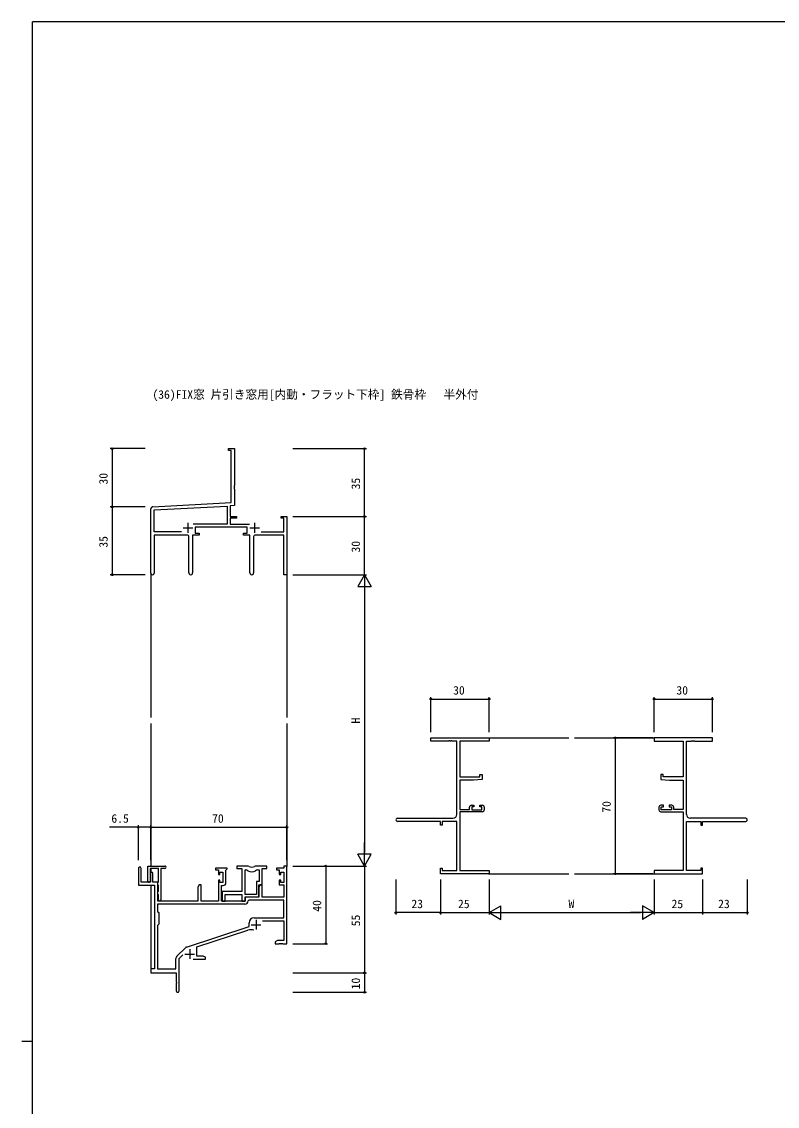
# Model space of a CAD drawing. Units: millimetres, scale not verified. Extents: x -793 to 793, y -564 to 564.
# Drawn here: x -793 to -404, y 0 to 559 of the extents above; entities that cross this region are included whole.
import ezdxf
from ezdxf.enums import TextEntityAlignment as Align

# ---------------------------------------------------------------- set-up
doc = ezdxf.new("R2010")
doc.units = ezdxf.units.MM
doc.header["$LTSCALE"] = 3
for name, color, linetype in [('0-1_USER1', 3, 'Continuous'), ('0-2_YKK_11', 7, 'Continuous'), ('0-3_YKK_12', 2, 'Continuous'), ('0-4_YKK_D', 6, 'Continuous'), ('0-5_YKK_ZWAK', 7, 'Continuous')]:
    doc.layers.add(name, color=color, linetype=linetype)
doc.styles.add('ＭＳ ゴシック', font='')
doc.styles.get('ＭＳ ゴシック').set_extended_font_data('MS Gothic')

msp = doc.modelspace()

# ---------------------------------------------------------------- linework, layer by layer
at = {"layer": '0-2_YKK_11'}
for p, q in [((-726.802, 274.547), (-726.802, 307.783)), ((-710.302, 297.932), (-705.302, 297.932)), ((-707.802, 300.432), (-707.802, 295.432)), ((-675.902, 297.932), (-670.902, 297.932)), ((-673.402, 300.432), (-673.402, 295.432)), ((-711.152, 295.862), (-725.172, 295.862)), ((-707.252, 274.682), (-707.252, 293.232)), ((-673.952, 293.232), (-673.952, 274.682)), ((-555.145, 154.032), (-555.145, 152.732)), ((-465.145, 154.032), (-465.145, 152.732)), ((-599.83, 148.362), (-571.275, 148.362)), ((-420.46, 148.362), (-449.015, 148.362)), ((-721.802, 122.532), (-721.802, 106.332)), ((-719.602, 122.532), (-721.802, 122.532)), ((-678.372, 109.132), (-678.372, 121.732)), ((-678.472, 104.102), (-723.372, 104.102)), ((-672.702, 96.032), (-672.702, 91.032)), ((-675.202, 93.532), (-670.202, 93.532)), ((-713.493, 77.241), (-709.055, 81.679)), ((-709.302, 78.432), (-704.302, 78.432)), ((-706.802, 80.932), (-706.802, 75.932))]:
    msp.add_line(p, q, dxfattribs=at)
for points in [[(-725.854, 308.782), (-685.432, 310.9), (-685.432, 337.832), (-686.802, 337.832), (-686.802, 338.732), (-683.802, 338.732), (-683.802, 319.69), (-683.922, 319.507), (-683.922, 318.957), (-683.802, 318.774), (-683.802, 318.69), (-683.922, 318.507), (-683.922, 317.957), (-683.802, 317.774), (-683.802, 309.353), (-686.002, 309.238), (-686.002, 303.732), (-682.802, 303.732), (-682.802, 302.832), (-686.002, 302.832), (-686.002, 299.862), (-676.094, 299.862)], [(-711.152, 295.862), (-725.172, 295.862), (-725.172, 307.185), (-687.632, 309.153), (-687.632, 299.862), (-705.11, 299.862)], [(-670.052, 295.862), (-658.432, 295.862), (-658.432, 302.832), (-659.802, 302.832), (-659.802, 303.732), (-656.802, 303.732), (-656.802, 273.732), (-658.432, 273.732), (-658.432, 294.232), (-672.952, 294.232)], [(-675.852, 274.682), (-675.852, 294.232), (-679.202, 294.232), (-679.202, 295.232), (-677.202, 295.232), (-677.202, 298.232), (-704.002, 298.232), (-704.002, 295.232), (-702.002, 295.232), (-702.002, 294.232), (-705.352, 294.232), (-705.352, 274.682)], [(-708.252, 294.232), (-725.172, 294.232), (-725.172, 274.547)], [(-569.275, 150.362), (-569.275, 188.102), (-571.687, 188.102), (-571.87, 188.222), (-572.42, 188.222), (-572.603, 188.102), (-572.687, 188.102), (-572.87, 188.222), (-573.42, 188.222), (-573.603, 188.102), (-582.645, 188.102), (-582.645, 189.732), (-552.645, 189.732), (-552.645, 188.102), (-567.645, 188.102), (-567.645, 169.632), (-557.345, 169.632), (-557.345, 170.932), (-556.145, 170.932), (-556.145, 168.326), (-560.645, 167.932), (-567.645, 167.932), (-567.645, 152.932), (-562.745, 152.932), (-562.745, 154.032)], [(-451.015, 150.362), (-451.015, 188.102), (-448.603, 188.102), (-448.42, 188.222), (-447.87, 188.222), (-447.687, 188.102), (-447.603, 188.102), (-447.42, 188.222), (-446.87, 188.222), (-446.687, 188.102), (-437.645, 188.102), (-437.645, 189.732), (-467.645, 189.732), (-467.645, 188.102), (-452.645, 188.102), (-452.645, 169.632), (-462.945, 169.632), (-462.945, 170.932), (-464.145, 170.932), (-464.145, 168.326), (-459.645, 167.932), (-452.645, 167.932), (-452.645, 152.932), (-457.545, 152.932), (-457.545, 154.032)], [(-556.145, 151.732), (-567.645, 151.732), (-567.645, 121.362), (-552.645, 121.362), (-552.645, 119.732), (-577.645, 119.732), (-577.645, 122.732), (-576.745, 122.732), (-576.745, 121.362), (-569.275, 121.362), (-569.275, 146.732), (-576.745, 146.732), (-576.745, 144.732), (-577.645, 144.732), (-577.645, 146.732), (-599.83, 146.732)], [(-561.745, 155.032), (-560.445, 155.032), (-560.445, 154.232), (-561.545, 154.232), (-561.545, 152.732), (-556.345, 152.732), (-556.345, 154.232), (-557.445, 154.232), (-557.445, 155.032), (-556.145, 155.032)], [(-464.145, 151.732), (-452.645, 151.732), (-452.645, 121.362), (-467.645, 121.362), (-467.645, 119.732), (-442.645, 119.732), (-442.645, 122.732), (-443.545, 122.732), (-443.545, 121.362), (-451.015, 121.362), (-451.015, 146.732), (-443.545, 146.732), (-443.545, 144.732), (-442.645, 144.732), (-442.645, 146.732), (-420.46, 146.732)], [(-458.545, 155.032), (-459.845, 155.032), (-459.845, 154.232), (-458.745, 154.232), (-458.745, 152.732), (-463.945, 152.732), (-463.945, 154.232), (-462.845, 154.232), (-462.845, 155.032), (-464.145, 155.032)], [(-728.402, 116.032), (-728.402, 123.732), (-719.602, 123.732)], [(-669.416, 95.502), (-658.432, 95.502), (-658.432, 85.362), (-661.711, 85.362), (-662.802, 84.732), (-662.802, 83.732), (-660.76, 83.732), (-660.577, 83.852), (-660.027, 83.852), (-659.844, 83.732), (-659.76, 83.732), (-659.577, 83.852), (-659.027, 83.852), (-658.844, 83.732), (-656.802, 83.732), (-656.802, 123.732), (-658.432, 123.732), (-658.432, 122.732), (-662.202, 122.732), (-662.202, 121.732), (-660.702, 121.732), (-660.702, 119.432), (-659.902, 119.432), (-659.902, 120.532), (-658.432, 120.532), (-658.432, 115.332), (-659.902, 115.332), (-659.902, 116.432), (-660.702, 116.432), (-660.702, 114.132), (-658.432, 114.132), (-658.432, 107.732), (-669.572, 107.732), (-669.572, 114.132), (-670.502, 114.132), (-671.202, 112.92), (-671.202, 107.732), (-678.302, 107.732), (-678.302, 105.732), (-690.402, 105.732)], [(-680.002, 122.532), (-680.002, 110.632), (-690.202, 110.632), (-690.202, 109.09), (-690.082, 108.907), (-690.082, 108.357), (-690.202, 108.174), (-690.202, 108.09), (-690.082, 107.907), (-690.082, 107.357), (-690.202, 107.174), (-690.202, 105.732), (-688.572, 105.732), (-688.572, 109.002), (-680.002, 109.002), (-680.002, 105.732), (-678.372, 105.732), (-678.372, 107.932), (-671.202, 107.932), (-671.202, 114.132), (-669.502, 114.132), (-669.502, 122.532), (-667.202, 122.532), (-667.202, 123.732), (-672.655, 123.732)], [(-677.149, 123.732), (-682.602, 123.732), (-682.602, 122.532), (-680.002, 122.532)], [(-733.302, 122.532), (-733.302, 113.832), (-725.002, 113.832), (-725.002, 70.732), (-726.802, 70.732), (-726.802, 68.732), (-713.802, 68.732), (-713.802, 64.19), (-713.682, 64.007), (-713.682, 63.457), (-713.802, 63.274), (-713.802, 59.482)], [(-727.002, 119.832), (-727.002, 115.432), (-731.902, 115.432), (-731.902, 122.532)], [(-723.002, 106.332), (-723.002, 108.974), (-723.122, 109.157), (-723.302, 109.432), (-723.302, 110.332), (-723.122, 110.607), (-723.002, 110.79), (-723.002, 113.774), (-723.122, 113.957), (-723.302, 114.232), (-723.302, 115.132), (-723.122, 115.407), (-723.002, 115.59), (-723.002, 122.532), (-727.202, 122.532), (-727.202, 116.032)], [(-688.202, 115.202), (-688.202, 121.632), (-687.902, 121.932), (-687.602, 122.232), (-687.602, 122.732), (-693.602, 122.732), (-693.602, 121.732), (-692.102, 121.732), (-692.102, 119.432), (-691.302, 119.432), (-691.302, 120.532), (-689.832, 120.532), (-689.832, 115.332), (-691.302, 115.332), (-691.302, 116.432), (-692.102, 116.432), (-692.102, 105.732), (-700.972, 105.732), (-700.972, 114.132), (-701.902, 114.132), (-702.602, 112.92), (-702.602, 105.732), (-723.302, 105.732), (-723.302, 115.432), (-725.802, 115.432), (-725.802, 119.832)], [(-678.372, 109.132), (-678.372, 121.732), (-678, 121.732)], [(-671.804, 121.732), (-671.132, 121.732), (-671.132, 115.762), (-672.402, 115.762), (-672.402, 109.132), (-678.372, 109.132)], [(-690.402, 105.732), (-690.402, 113.702), (-689.702, 113.702)], [(-678.472, 104.102), (-723.372, 104.102), (-723.372, 100.302), (-722.802, 99.732), (-722.802, 93.732), (-723.372, 93.162), (-723.372, 70.732), (-713.932, 70.732), (-713.932, 76.181)], [(-673.602, 97.132), (-658.432, 97.132), (-658.432, 106.102), (-676.374, 106.102), (-676.674, 105.816)], [(-708.463, 82.044), (-676.302, 92.632), (-676.302, 94.432)], [(-705.152, 75.732), (-698.802, 75.732), (-698.802, 76.732), (-699.893, 77.362), (-703.102, 77.362), (-703.102, 82.092), (-676.875, 90.727)], [(-712.302, 59.482), (-712.302, 76.127), (-710.45, 77.979)]]:
    msp.add_lwpolyline(points, dxfattribs=at)
for centre, radius, start, end in [((-725.802, 307.783), 1, 93.00003, 180), ((-708.252, 293.232), 1, 0.00001, 89.99999), ((-672.952, 293.232), 1, 90.00001, 179.99999), ((-725.987, 274.547), 0.815, 179.99999, 0.00001), ((-706.302, 274.682), 0.95, 179.99999, 0.00001), ((-674.902, 274.682), 0.95, 179.99999, 0.00001), ((-561.745, 154.032), 1, 90.00001, 179.99999), ((-556.145, 154.032), 1, 0.00001, 89.99999), ((-556.145, 152.732), 1, 270.00001, 359.99999), ((-464.145, 154.032), 1, 90.00001, 179.99999), ((-464.145, 152.732), 1, 180.00001, 269.99999), ((-458.545, 154.032), 1, 0.00001, 89.99999), ((-599.83, 147.547), 0.815, 89.99999, 270.00001), ((-571.275, 150.362), 2, 270.00001, 359.99999), ((-449.015, 150.362), 2, 180.00001, 269.99999), ((-420.46, 147.547), 0.815, 269.99999, 90.00001), ((-732.602, 122.532), 0.7, 359.99999, 180.00001), ((-719.602, 123.132), 0.6, 269.99999, 90.00001), ((-677.149, 121.732), 2, 64.91237, 90.00001), ((-674.902, 126.532), 3.3, 244.91238, 295.08762), ((-672.655, 121.732), 2, 89.99997, 115.08762), ((-726.402, 119.832), 0.6, 359.99999, 180.00001), ((-678, 119.732), 2, 54.22519, 90.00004), ((-674.902, 124.032), 3.3, 234.22517, 305.77483), ((-671.804, 119.732), 2, 89.99996, 125.77481), ((-727.802, 116.032), 0.6, 179.99999, 0.00001), ((-689.702, 115.202), 1.5, 270.00001, 359.99999), ((-722.402, 106.332), 0.6, 179.99999, 0.00001), ((-678.472, 105.902), 1.8, 270.00001, 357.27059), ((-673.602, 94.432), 2.7, 90.00001, 179.99999), ((-675.468, 86.453), 4.5, 68.66068, 108.22312), ((-707.994, 80.619), 1.5, 108.22315, 134.99999), ((-712.432, 76.181), 1.5, 134.99999, 179.99998), ((-713.052, 59.482), 0.75, 179.99999, 0.00001)]:
    msp.add_arc(centre, radius, start, end, dxfattribs=at)
at = {"layer": '0-3_YKK_12'}
for p, q in [((-726.802, 274.547), (-726.802, 200.232)), ((-656.802, 274.547), (-656.802, 200.232)), ((-726.802, 197.232), (-726.802, 123.732)), ((-656.802, 197.232), (-656.802, 123.432)), ((-552.945, 189.732), (-511.645, 189.732)), ((-508.645, 189.732), (-467.345, 189.732)), ((-726.802, 122.532), (-726.802, 120.279)), ((-552.945, 119.732), (-511.645, 119.732)), ((-508.645, 119.732), (-467.345, 119.732)), ((-726.802, 113.832), (-726.802, 70.432))]:
    msp.add_line(p, q, dxfattribs=at)
at = {"layer": '0-4_YKK_D'}
for p, q in [((-729.802, 338.732), (-747.802, 338.732)), ((-746.802, 338.732), (-746.802, 308.732)), ((-653.802, 338.732), (-615.802, 338.732)), ((-616.802, 303.732), (-616.802, 338.732)), ((-729.802, 308.732), (-747.802, 308.732)), ((-729.802, 308.732), (-747.802, 308.732)), ((-746.802, 308.732), (-746.802, 273.732)), ((-653.802, 303.732), (-615.802, 303.732)), ((-653.802, 303.732), (-615.802, 303.732)), ((-616.802, 273.732), (-616.802, 303.732)), ((-729.802, 273.732), (-747.802, 273.732)), ((-653.802, 273.732), (-615.802, 273.732)), ((-653.802, 273.732), (-615.802, 273.732)), ((-616.802, 273.732), (-620.302, 267.67)), ((-616.802, 273.732), (-613.302, 267.67)), ((-616.802, 273.732), (-616.802, 261.608)), ((-620.302, 267.67), (-613.302, 267.67)), ((-616.802, 266.732), (-616.802, 130.732)), ((-582.645, 192.732), (-582.645, 210.732)), ((-582.645, 209.732), (-552.645, 209.732)), ((-552.645, 192.732), (-552.645, 210.732)), ((-467.645, 192.732), (-467.645, 210.732)), ((-467.645, 209.732), (-437.645, 209.732)), ((-437.645, 192.732), (-437.645, 210.732)), ((-468.345, 189.732), (-488.645, 189.732)), ((-487.645, 189.732), (-487.645, 119.732)), ((-733.302, 126.732), (-733.302, 144.732)), ((-726.802, 126.732), (-726.802, 144.732)), ((-726.802, 126.732), (-726.802, 144.732)), ((-726.802, 143.732), (-656.802, 143.732)), ((-656.802, 126.732), (-656.802, 144.732)), ((-616.802, 123.732), (-616.802, 135.856)), ((-616.802, 123.732), (-620.302, 129.794)), ((-613.302, 129.794), (-620.302, 129.794)), ((-616.802, 123.732), (-613.302, 129.794)), ((-653.802, 123.732), (-615.802, 123.732)), ((-653.802, 123.732), (-635.802, 123.732)), ((-653.802, 123.732), (-615.802, 123.732)), ((-636.802, 123.732), (-636.802, 83.732)), ((-616.802, 123.732), (-616.802, 68.732)), ((-468.345, 119.732), (-488.645, 119.732)), ((-600.645, 116.732), (-600.645, 98.732)), ((-577.645, 116.732), (-577.645, 98.732)), ((-577.645, 116.732), (-577.645, 98.732)), ((-552.645, 116.732), (-552.645, 98.732)), ((-552.645, 116.732), (-552.645, 98.732)), ((-467.645, 116.732), (-467.645, 98.732)), ((-467.645, 116.732), (-467.645, 98.732)), ((-442.645, 116.732), (-442.645, 98.732)), ((-442.645, 116.732), (-442.645, 98.732)), ((-419.645, 116.732), (-419.645, 98.732)), ((-552.645, 99.732), (-546.583, 103.232)), ((-546.583, 96.232), (-546.583, 103.232)), ((-467.645, 99.732), (-473.707, 103.232)), ((-473.707, 103.232), (-473.707, 96.232)), ((-577.645, 99.732), (-600.645, 99.732)), ((-577.645, 99.732), (-552.645, 99.732)), ((-552.645, 99.732), (-546.583, 96.232)), ((-552.645, 99.732), (-540.52, 99.732)), ((-545.645, 99.732), (-474.645, 99.732)), ((-467.645, 99.732), (-479.769, 99.732)), ((-467.645, 99.732), (-473.707, 96.232)), ((-467.645, 99.732), (-442.645, 99.732)), ((-442.645, 99.732), (-419.645, 99.732)), ((-653.802, 83.732), (-635.802, 83.732)), ((-653.802, 68.732), (-615.802, 68.732)), ((-653.802, 68.732), (-615.802, 68.732)), ((-616.802, 68.732), (-616.802, 58.732)), ((-653.802, 58.732), (-615.802, 58.732))]:
    msp.add_line(p, q, dxfattribs=at)
msp.add_lwpolyline([(-726.802, 143.732), (-733.302, 143.732), (-748.202, 143.732)], dxfattribs=at)
for centre in [(-746.802, 338.732), (-616.802, 338.732), (-746.802, 308.732), (-746.802, 308.732), (-616.802, 303.732), (-616.802, 303.732), (-746.802, 273.732), (-582.645, 209.732), (-552.645, 209.732), (-467.645, 209.732), (-437.645, 209.732), (-487.645, 189.732), (-733.302, 143.732), (-726.802, 143.732), (-726.802, 143.732), (-656.802, 143.732), (-636.802, 123.732), (-487.645, 119.732), (-600.645, 99.732), (-577.645, 99.732), (-577.645, 99.732), (-442.645, 99.732), (-442.645, 99.732), (-419.645, 99.732), (-636.802, 83.732), (-616.802, 68.732), (-616.802, 68.732), (-616.802, 58.732)]:
    msp.add_circle(centre, 0.425, dxfattribs=at)
at = {"layer": '0-5_YKK_ZWAK'}
for p, q in [((752.2, 558.6), (-787.8, 558.6)), ((-787.8, -491.4), (-787.8, 558.6)), ((-793.4, 33.6), (-787.8, 33.6))]:
    msp.add_line(p, q, dxfattribs=at)

# ---------------------------------------------------------------- texts
at = {"layer": '0-1_USER1', "style": 'ＭＳ ゴシック'}
msp.add_text('(36)FIX窓 片引き窓用[内動・フラット下枠] 鉄骨枠 \u3000半外付', height=4.399, dxfattribs=at).set_placement((-726.058, 363.088), align=Align.BOTTOM_LEFT)
at = {"layer": '0-4_YKK_D', "style": 'ＭＳ ゴシック'}
for s, p in [('30', (-747.802, 320.212)), ('35', (-617.802, 317.712)), ('35', (-747.802, 287.712)), ('30', (-617.802, 285.212)), ('H', (-617.802, 197.132)), ('70', (-488.645, 151.212)), ('40', (-637.802, 100.212)), ('55', (-617.802, 92.712)), ('10', (-617.802, 60.212))]:
    msp.add_text(s, height=4.399, rotation=90, dxfattribs=at).set_placement(p, align=Align.BOTTOM_LEFT)
for s, p in [('30', (-571.165, 210.732)), ('30', (-456.165, 210.732)), ('6.5', (-747.202, 144.732)), ('70', (-695.322, 144.732)), ('23', (-592.665, 100.732)), ('25', (-568.665, 100.732)), ('W', (-511.745, 100.732)), ('25', (-458.665, 100.732)), ('23', (-434.665, 100.732))]:
    msp.add_text(s, height=4.399, dxfattribs=at).set_placement(p, align=Align.BOTTOM_LEFT)

doc.saveas('drawing.dxf')
